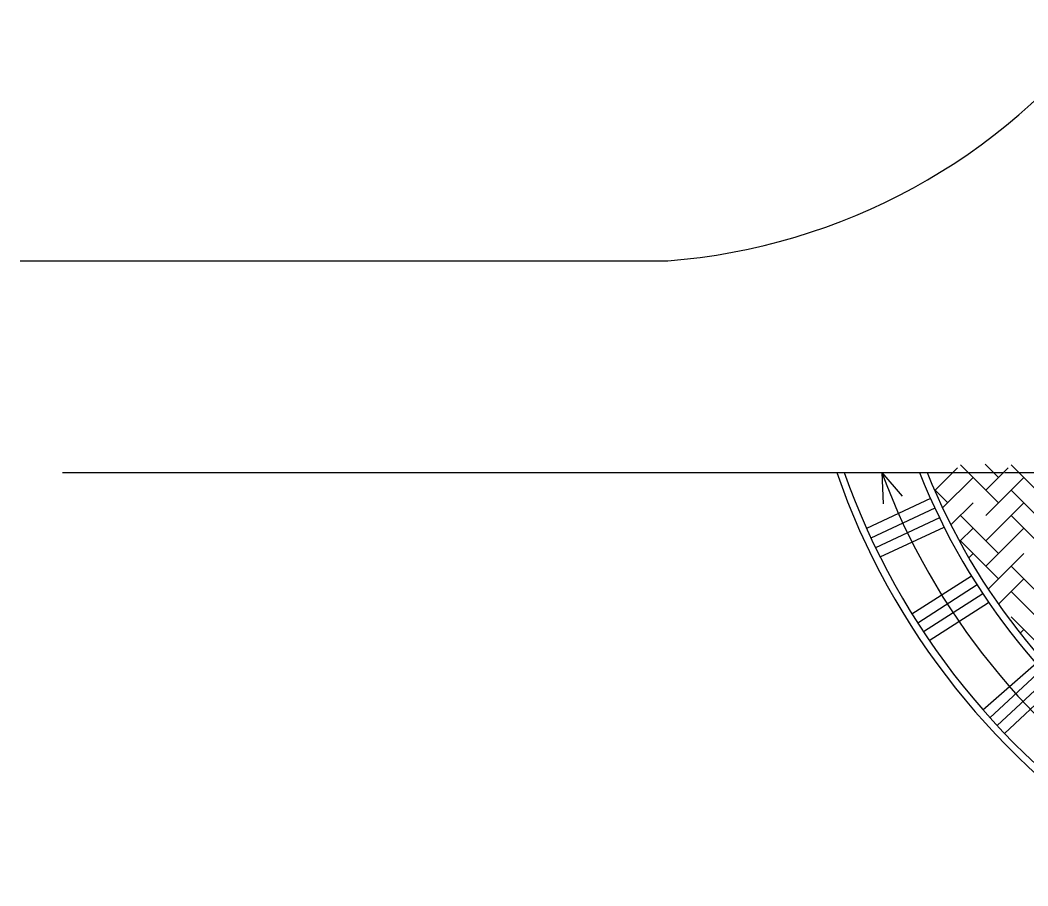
# Model space of a CAD drawing. Header units: inches. Extents: x 2870606 to 3671143, y -733551 to -473558.
# Drawn here: x 2885689 to 2914246, y -718144 to -693620 of the extents above; entities that cross this region are included whole.
import ezdxf

# ---------------------------------------------------------------- set-up
doc = ezdxf.new("R2010")
doc.units = ezdxf.units.IN
doc.header["$MEASUREMENT"] = 0
doc.linetypes.add('Д_ТРОТ_ТРУБА', pattern=[3, 1.5, -1.5])
doc.layers.add('(025) Дорога', color=7, linetype='Continuous')

# ---------------------------------------------------------------- blocks, each defined once
blk = doc.blocks.new('dfgfdgf')
h = blk.add_hatch()
h.set_pattern_fill('AR-HBONE', color=13, scale=4.999999999999998, angle=6.659760585017244e-08)
h.set_pattern_definition([(45.0000000665976, (-575947067.8317208, -4598248916.742373), (-8.350541520485422e-07, 718.420489685532), [1524, -507.9999999999998]), (135.0000000665976, (-575946708.6217213, -4598248557.532373), (-8.350541520485422e-07, 718.420489685532), [1523.999999999999, -507.9999999999998])])
h.paths.add_polyline_path([(3354972.19080708, -554766.3283096916), (3361473.496943211, -554766.3283020622, 0.2541855876634154), (3371975.572330212, -560474.0589596397), (3371975.572336411, -566274.0589596397, -0.3065875672822629)])
at = {"layer": '(025) Дорога', "linetype": 'Д_ТРОТ_ТРУБА', "ltscale": 0.3}
blk.add_line((3354972.239082551, -554766.3283106453, -13.30600000009872), (3361473.523533558, -554766.3283030159, -13.30600000009872), dxfattribs=at)
at = {"lineweight": 30}
for p, q in [((3329268.679214215, -548766.3212963707, -13.30600000009872), (3347620.116093744, -548766.3212755407, -13.30600000009872)), ((3330466.884319043, -554766.3212930328, -13.30600000009872), (3354756.941773629, -554766.3283092148, -13.30600000009872)), ((3353685.888964867, -554766.3280007011, -13.30600000009872), (3353727.465337968, -555650.0375877983, -1455207.306)), ((3353685.888964867, -554766.3279997475, -13.30600000009872), (3354263.604492402, -555436.3399402268, -1455207.306)), ((3354756.941773629, -554766.3283092148, -13.30600000009872), (3354972.239083027, -554766.328308738, -13.30600000009872)), ((3355065.25177977, -555505.599257148, -13.30600000009872), (3353252.33757565, -556350.195071376, -13.30600000009872)), ((3355191.941151356, -555777.5363871224, -13.30600000009872), (3353379.026948189, -556622.1322008736, -13.30600000009872)), ((3355318.630523896, -556049.4735166199, -13.30600000009872), (3353505.716320252, -556894.0693313248, -13.30600000009872)), ((3355445.319894528, -556321.4106446869, -13.30600000009872), (3353632.405692315, -557166.006461776, -13.30600000009872)), ((3356225.695451951, -557698.0421849854, -13.30600000009872), (3354541.931852555, -558777.366111911, -13.30600000009872)), ((3356387.594041562, -557950.606723941, -13.30600000009872), (3354703.830442166, -559029.9306494362, -13.30600000009872)), ((3356549.492630219, -558203.1712633736, -13.30600000009872), (3354865.7290313, -559282.4951893456, -13.30600000009872)), ((3356711.391217923, -558455.7358032829, -13.30600000009872), (3355027.62761805, -559535.0597287781, -13.30600000009872)), ((3356554.317296242, -561488.9896842606, -13.30600000009872), (3358057.683201527, -560169.9404231674, -13.30600000009872)), ((3358216.406670785, -560352.1373469002, -13.30600000009872), (3356752.260730481, -561714.5897928841, -13.30600000009872)), ((3358420.774536824, -560571.7592369682, -13.30600000009872), (3356956.628596997, -561934.211683429, -13.30600000009872)), ((3358625.14240334, -560791.38112799, -13.30600000009872), (3357160.996463036, -562153.833573497, -13.30600000009872))]:
    blk.add_line(p, q, dxfattribs=at)
for centre, radius, start, end in [((3346293.859798211, -531535.3652743702, 13.30600000009872), 17281.90888601662, 274.4008131045056, 322.9408316723664), ((3371975.572315907, -547958.4214007027, -13.30600000009872), 20715.6375595018, 199.1860342899263, 237.9269273869658), ((3371975.572315907, -547958.4214007027, -13.30600000009872), 20515.63755911774, 199.3804847595187, 238.2355625811546), ((3371975.572315907, -547958.4214007027, -13.30600000009872), 19515.63755911774, 200.4166050174402, 237.3256650156433), ((3371975.572315907, -547958.4214007027, -13.30600000009872), 18515.63755911774, 201.5728650458013, 338.4271351005898), ((3371975.572315907, -547958.4214007027, -13.30600000009872), 18315.63755911774, 201.8205026115946, 338.1794975260459)]:
    blk.add_arc(centre, radius, start, end, dxfattribs=at)

msp = doc.modelspace()

# ---------------------------------------------------------------- block references
at = {"color": 1, "lineweight": 35}
msp.add_blockref('dfgfdgf', (-443579.4987357738, -151670.2338821688), dxfattribs=at)

doc.saveas('drawing.dxf')
